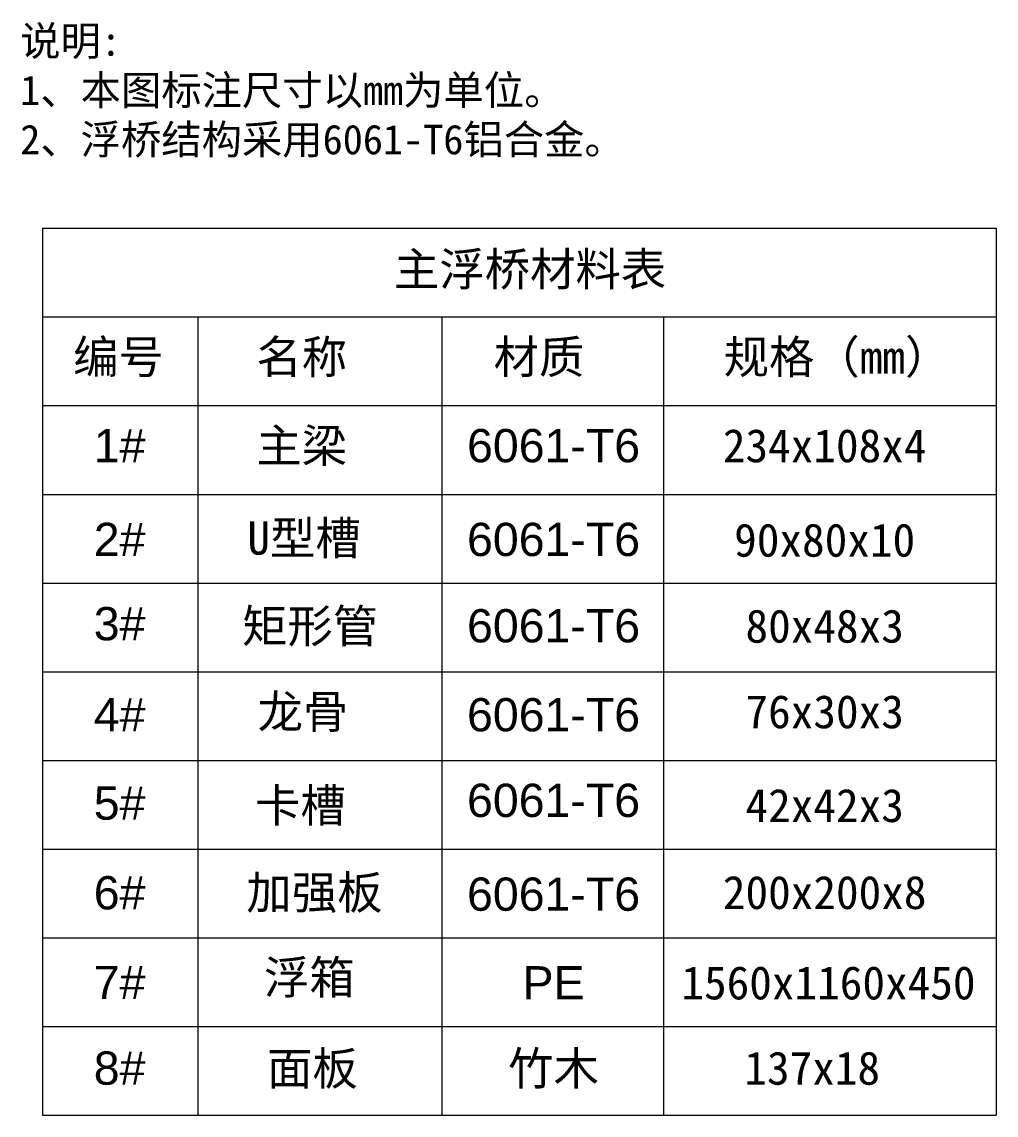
# Model space of a CAD drawing. Header units: millimetres. Extents: x 11827 to 862553, y 15071 to 134256.
# Drawn here: x 740729 to 745672, y 87602 to 93150 of the extents above; entities that cross this region are included whole.
import ezdxf

# ---------------------------------------------------------------- set-up
doc = ezdxf.new("R2010")
doc.units = ezdxf.units.MM
doc.layers.add('图框', color=7, linetype='Continuous', lineweight=13)
doc.layers.add('文字', color=7, linetype='Continuous')
doc.styles.add('Arial', font='')
doc.styles.get('Arial').set_extended_font_data('STXihei')

# ---------------------------------------------------------------- blocks, each defined once
blk = doc.blocks.new('SM-CLB')
at = {"layer": '图框'}
for p, q in [((707543.5, 92102.3), (707543.5, 87601.8)), ((707543.5, 92102.3), (712380.9, 92102.3)), ((712380.9, 92102.3), (712380.9, 87601.8)), ((707543.5, 91652.2), (712380.9, 91652.2)), ((708330.9, 91652.2), (708330.9, 87601.8)), ((709568.4, 91652.2), (709568.4, 87601.8)), ((710693.4, 91652.2), (710693.4, 87601.8)), ((707543.5, 91202.2), (712380.9, 91202.2)), ((707543.5, 90752.1), (712380.9, 90752.1)), ((707543.5, 90302.1), (712380.9, 90302.1)), ((707543.5, 89852), (712380.9, 89852)), ((707543.5, 89402), (712380.9, 89402)), ((707543.5, 88952), (712380.9, 88952)), ((707543.5, 88501.9), (712380.9, 88501.9)), ((707543.5, 88051.9), (712380.9, 88051.9)), ((707543.5, 87601.8), (712380.9, 87601.8))]:
    blk.add_line(p, q, dxfattribs=at)
at = {"layer": '图框', "char_height": 168.75, "attachment_point": 1, "style": 'Arial'}
for s, width, insert in [('\\pxi5.19523;{\\fSimSun|b0|i0|c134|p2;主浮桥材料表}', 2620.06, (708449.5, 91979.2)), ('\\pi51.65737;{\\fSimSun|b0|i0|c134|p2;编号}', 716.983, (707647, 91533.8)), ('\\pi51.32218;{\\fSimSun|b0|i0|c134|p2;名称}', 716.983, (708577, 91533.8)), ('\\pi53.50095;{\\fSimSun|b0|i0|c134|p2;材质}', 716.983, (709778.3, 91533.8)), ('\\pi35.48134;{\\fSimSun|b0|i0|c134|p2;规格（mm）}', 1208.851, (710963.2, 91533.8)), ('\\pi50.98698;{\\fSimSun|b0|i0|c134|p2;主梁}', 716.983, (708577, 91083.7)), ('\\pxqc;{\\fArial|b0|i0|c0|p34;1#}', 793.196, (707537.8, 91083.7)), ('\\pxqc;{\\fArial|b0|i0|c0|p34;6061-T6}', 1327.286, (709472.2, 91083.7)), ('\\pxqc;234x108x4', 1327.286, (710847.5, 91083.7)), ('\\pxqc;{\\fArial|b0|i0|c0|p34;2#}', 793.196, (707537.8, 90607.8)), ('\\pi31.45968;{\\fSimSun|b0|i0|c134|p2;U型槽}', 1074.908, (708551, 90614.8)), ('\\pxqc;{\\fArial|b0|i0|c0|p34;6061-T6}', 1327.286, (709472.2, 90607.8)), ('\\pxqc;90x80x10', 1327.286, (710847.5, 90604.4)), ('\\pxqc;{\\fArial|b0|i0|c0|p34;3#}', 793.196, (707537.8, 90180.2)), ('\\pxi0.34103;{\\fSimSun|b0|i0|c134|p2;矩形管}', 874.48, (708498.3, 90168.2)), ('\\pxqc;{\\fArial|b0|i0|c0|p34;6061-T6}', 1327.286, (709472.2, 90169.6)), ('\\pxqc;80x48x3', 1327.286, (710847.5, 90168.2)), ('\\pxqc;{\\fArial|b0|i0|c0|p34;4#}', 793.196, (707537.8, 89718.1)), ('\\pxi0.20973;{\\fSimSun|b0|i0|c134|p2;龙骨}', 1074.908, (708599.4, 89733.7)), ('\\pxqc;{\\fArial|b0|i0|c0|p34;6061-T6}', 1327.286, (709472.2, 89718.1)), ('\\pxqc;76x30x3', 1327.286, (710847.5, 89733.7)), ('\\pxqc;{\\fArial|b0|i0|c0|p34;5#}', 793.196, (707537.8, 89269.8)), ('\\pxi0.20749;{\\fSimSun|b0|i0|c134|p2;卡槽}', 1074.908, (708586.7, 89257.8)), ('\\pxqc;{\\fArial|b0|i0|c0|p34;6061-T6}', 1327.286, (709472.2, 89283.6)), ('\\pxqc;42x42x3', 1327.286, (710847.5, 89257.8)), ('\\pi74.02918;{\\fSimSun|b0|i0|c134|p2;加强板}', 1074.908, (708503.6, 88816.4)), ('\\pxqc;{\\fArial|b0|i0|c0|p34;6#}', 793.196, (707537.8, 88814.6)), ('\\pxqc;{\\fArial|b0|i0|c0|p34;6061-T6}', 1327.286, (709472.2, 88807.7)), ('\\pxqc;200x200x8', 1327.286, (710847.5, 88816.4)), ('\\pi117.7722;{\\fSimSun|b0|i0|c134|p2;浮箱}', 1074.908, (708549.2, 88385.4)), ('\\pxqc;{\\fArial|b0|i0|c0|p34;7#}', 793.196, (707537.8, 88359.4)), ('\\pxqc;{\\fArial|b0|i0|c0|p34;PE}', 1327.286, (709472.2, 88357.8)), ('\\pxqc;1560x1160x450', 1327.286, (710866.8, 88357.8)), ('{\\fSimSun|b0|i0|c134|p2;面板}', 1074.908, (708682.2, 87923.3)), ('\\pxqc;竹木', 1327.286, (709472.2, 87923.3)), ('\\pxqc;{\\fArial|b0|i0|c0|p34;8#}', 793.196, (707537.8, 87925)), ('137x18', 1327.286, (711103.6, 87925))]:
    blk.add_mtext_dynamic_manual_height_columns(s, width=width, gutter_width=2260.3, heights=[363.3], dxfattribs=dict(at, insert=insert))
at = {"layer": '文字', "color": 0, "insert": (708973.5, 92794.3), "char_height": 150, "attachment_point": 5, "style": 'Arial'}
blk.add_mtext_dynamic_manual_height_columns('\\pxql;说明:\\P1、本图标注尺寸以mm为单位。\\P2、浮桥结构采用6061-T6铝合金。', width=3086.818, gutter_width=12.5, heights=[0], dxfattribs=at)

msp = doc.modelspace()

# ---------------------------------------------------------------- block references
msp.add_blockref('SM-CLB', (33290.82, 0))

doc.saveas('drawing.dxf')
